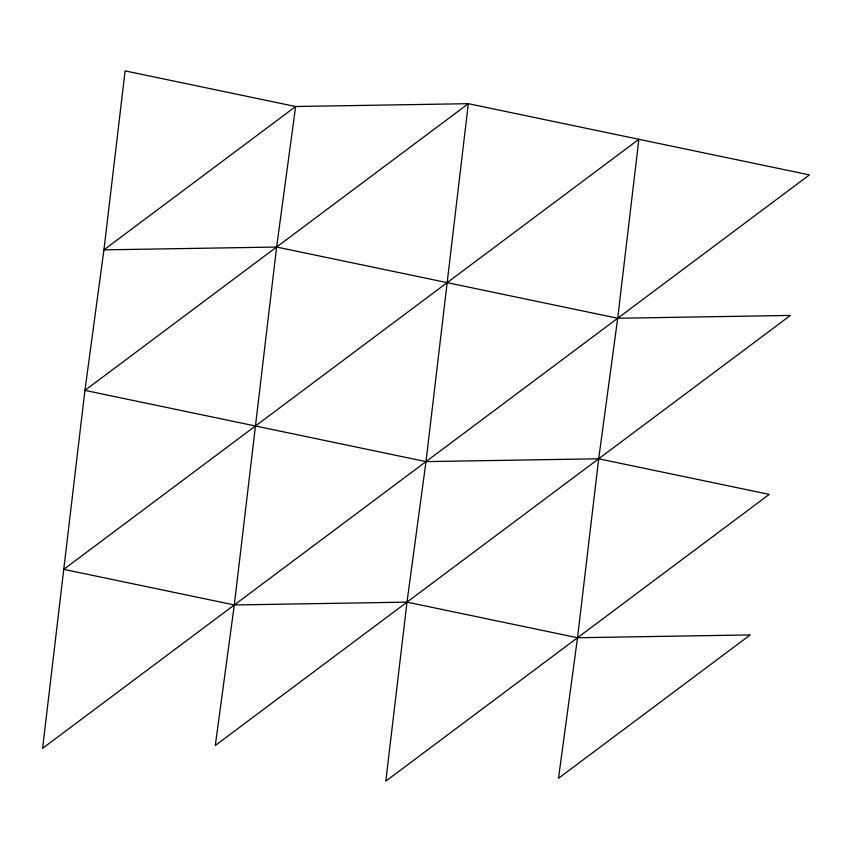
<?xml version="1.0" encoding="UTF-8"?>
<svg xmlns="http://www.w3.org/2000/svg" width="852" height="852" viewBox="0 0 852 852"><rect width="100%" height="100%" fill="white"/><g stroke="black" fill="none" stroke-linecap="round" stroke-linejoin="round"><path stroke-width="1.28" d="M84.923 390.386L42.6 748.322L809.4 174.905L468.323 103.678L295.633 106.511L125.106 70.897L103.933 249.86L84.923 390.386L426 461.614L598.69 458.781L769.228 494.394L385.828 781.103L406.99 602.14L426 461.614L468.323 103.678L84.923 390.386M276.623 247.037L234.3 604.963L215.29 745.489L790.39 315.432L617.7 318.254L276.623 247.037L103.933 249.86L295.633 106.511L276.623 247.037M598.69 458.781L577.528 637.743L558.507 778.27L750.207 634.921L577.528 637.743L406.99 602.14L234.3 604.963L63.762 569.349L638.862 139.291L617.7 318.254L598.69 458.781"/></g></svg>
